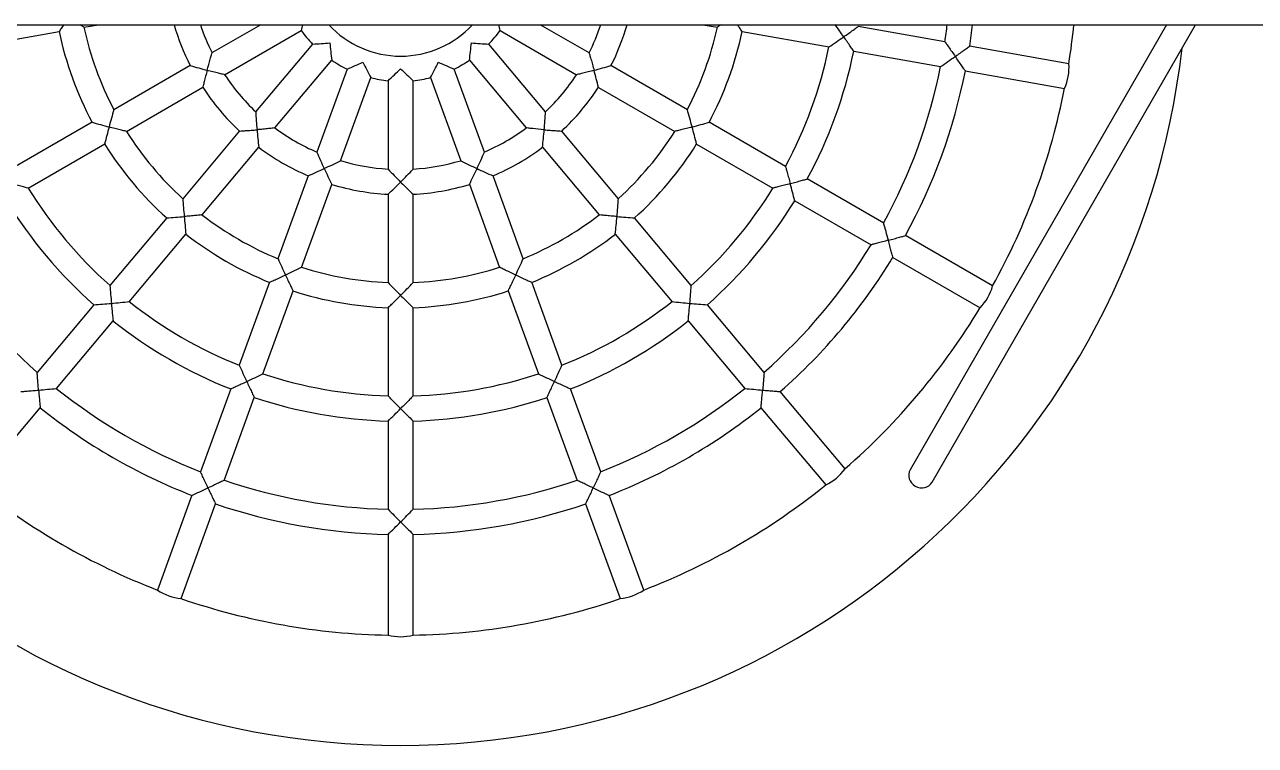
# Model space of a CAD drawing. Header units: millimetres. Extents: x 1089 to 46270, y 1624 to 35257.
# Drawn here: x 1107.225 to 1108.007, y 1635.472 to 1635.93 of the extents above; entities that cross this region are included whole.
import ezdxf

# ---------------------------------------------------------------- set-up
doc = ezdxf.new("R2010")
doc.units = ezdxf.units.MM

# ---------------------------------------------------------------- blocks, each defined once
blk = doc.blocks.new('A$C069B4CC9')
at = {"ltscale": 25.4}
for p, q in [((1.06528, 0.94416), (1.06528, 2.85084)), ((1.35608, 2.23529), (1.06528, 2.40287)), ((1.06528, 2.38441), (1.34809, 2.22142)), ((1.09006, 2.32229), (1.07893, 2.25919)), ((1.09469, 2.25641), (1.10581, 2.31951)), ((1.23131, 2.27383), (1.1993, 2.21838)), ((1.21313, 2.21034), (1.24517, 2.26583)), ((1.07617, 2.24354), (1.06642, 2.18826)), ((1.08218, 2.18549), (1.09193, 2.24077)), ((1.19133, 2.20458), (1.16327, 2.15597)), ((1.17714, 2.14801), (1.20519, 2.19658)), ((1.34748, 2.17998), (1.29842, 2.13882)), ((1.06968, 2.11459), (1.07942, 2.16984)), ((1.30868, 2.12654), (1.35776, 2.16773)), ((1.15532, 2.14221), (1.12725, 2.09358)), ((1.14112, 2.08561), (1.16918, 2.13421)), ((1.28623, 2.12859), (1.24322, 2.0925)), ((1.2535, 2.08024), (1.29651, 2.11633)), ((1.06528, 2.08963), (1.06691, 2.09889)), ((1.23105, 2.08229), (1.18804, 2.0462)), ((1.1193, 2.07982), (1.09121, 2.03117)), ((1.1051, 2.02322), (1.13316, 2.07182)), ((1.19833, 2.03394), (1.24134, 2.07003)), ((1.42454, 2.05206), (1.36436, 2.03016)), ((1.17587, 2.03598), (1.13286, 1.99989)), ((1.3698, 2.01511), (1.43001, 2.03703)), ((1.14312, 1.98762), (1.18615, 2.02373)), ((1.3494, 2.02472), (1.29665, 2.00552)), ((1.08326, 2.01739), (1.06528, 1.98625)), ((1.069, 1.9607), (1.09712, 2.00939)), ((1.30212, 1.99048), (1.35488, 2.00968)), ((1.28172, 2.00008), (1.22899, 1.98089)), ((1.12065, 1.98965), (1.07757, 1.9535)), ((1.23443, 1.96584), (1.2872, 1.98505)), ((1.08786, 1.94125), (1.13093, 1.97739)), ((1.21403, 1.97544), (1.16129, 1.95625)), ((1.16671, 1.94119), (1.2195, 1.96041)), ((1.14629, 1.95079), (1.09345, 1.93156)), ((1.09892, 1.91652), (1.15176, 1.93575)), ((1.1571, 1.9055), (1.10087, 1.9055)), ((1.22918, 1.9055), (1.17302, 1.9055)), ((1.30122, 1.9055), (1.24509, 1.9055)), ((1.37325, 1.9055), (1.31715, 1.9055)), ((1.4532, 1.9055), (1.38914, 1.9055)), ((1.10087, 1.8895), (1.1571, 1.8895)), ((1.173, 1.8895), (1.22918, 1.8895)), ((1.24507, 1.8895), (1.30122, 1.8895)), ((1.31711, 1.8895), (1.37325, 1.8895)), ((1.38913, 1.8895), (1.4532, 1.8895)), ((1.15176, 1.85925), (1.09892, 1.87848)), ((1.09345, 1.86345), (1.14629, 1.84422)), ((1.13092, 1.81763), (1.08786, 1.85376)), ((1.2195, 1.8346), (1.16675, 1.8538)), ((1.07757, 1.8415), (1.12065, 1.80536)), ((1.16124, 1.83878), (1.21403, 1.81956)), ((1.09711, 1.78563), (1.069, 1.83431)), ((1.2872, 1.80996), (1.23443, 1.82916)), ((1.06528, 1.80876), (1.08326, 1.77761)), ((1.18616, 1.77128), (1.14312, 1.80739)), ((1.22896, 1.81413), (1.28172, 1.79492)), ((1.35488, 1.78532), (1.30213, 1.80452)), ((1.13283, 1.79513), (1.17587, 1.75902)), ((1.29665, 1.78949), (1.3494, 1.77029)), ((1.43001, 1.75798), (1.36983, 1.77988)), ((1.13316, 1.72318), (1.10507, 1.77184)), ((1.09121, 1.76384), (1.1193, 1.71518)), ((1.24134, 1.72497), (1.19833, 1.76106)), ((1.36433, 1.76486), (1.42454, 1.74294)), ((1.18804, 1.74881), (1.23105, 1.71271)), ((1.29651, 1.67868), (1.25351, 1.71476)), ((1.16917, 1.66081), (1.1411, 1.70942)), ((1.06691, 1.69612), (1.06528, 1.70538)), ((1.12725, 1.70142), (1.15532, 1.6528)), ((1.24322, 1.7025), (1.28623, 1.66642)), ((1.07942, 1.62517), (1.06968, 1.68041)), ((1.35776, 1.62728), (1.30868, 1.66846))]:
    blk.add_line(p, q, dxfattribs=at)
for centre, radius, start, end in [((1.02328, 1.8975), 0.5, 276.54391, 83.45734), ((1.02328, 1.8975), 0.43, 81.05991, 84.39473), ((1.09247, 2.28991), 0.03246, 65.7339, 94.26623), ((1.02328, 1.8975), 0.43, 61.06551, 78.95113), ((1.22252, 2.2426), 0.03245, 45.7265, 74.27171), ((1.02328, 1.8975), 0.366, 81.24348, 83.41056), ((1.02328, 1.8975), 0.43, 41.06507, 58.95035), ((1.02328, 1.8975), 0.366, 61.24773, 78.75925), ((0.26953, 1.67872), 0.99607, 34.34719, 35.00168), ((1.02328, 1.8975), 0.35, 81.30309, 83.1079), ((1.02328, 1.8975), 0.35, 61.29829, 78.70188), ((1.46005, 1.2454), 0.99607, 104.99832, 105.65284), ((1.02328, 1.8975), 0.366, 41.24524, 58.7591), ((1.02328, 1.8975), 0.35, 41.2969, 58.70305), ((1.02328, 1.8975), 0.294, 61.54998, 78.4486), ((1.52742, 1.53003), 0.79241, 124.99735, 125.68026), ((0.42386, 1.72462), 0.79241, 34.17869, 35.00265), ((1.32852, 2.15363), 0.03247, 25.73537, 54.26495), ((1.02328, 1.8975), 0.278, 61.63281, 78.36229), ((1.02328, 1.8975), 0.43, 21.06203, 38.95062), ((1.38001, 1.34737), 0.82595, 104.2179, 104.99725), ((1.02328, 1.8975), 0.294, 41.5483, 58.4465), ((1.02328, 1.8975), 0.278, 41.6361, 58.36767), ((0.30524, 2.2144), 0.99607, 354.34716, 355.00168), ((1.02328, 1.8975), 0.366, 21.24367, 38.75756), ((1.02328, 1.8975), 0.222, 62.04875, 77.93152), ((1.02328, 1.8975), 0.35, 21.29747, 38.7026), ((1.02328, 1.8975), 0.206, 62.21444, 77.7971), ((0.52979, 1.92188), 0.62169, 15.00435, 16.0377), ((0.42015, 2.15324), 0.82535, 355.00246, 355.78254), ((1.28261, 1.51413), 0.58875, 104.99521, 106.10701), ((1.29129, 1.48173), 0.62229, 103.96289, 104.99515), ((1.02328, 1.8975), 0.222, 42.05008, 57.95001), ((1.17327, 1.29195), 0.79241, 84.99735, 85.82131), ((0.45297, 2.15037), 0.79241, 354.17871, 355.00265), ((1.02328, 1.8975), 0.294, 21.54419, 38.45693), ((1.02328, 1.8975), 0.206, 42.20204, 57.78322), ((1.02328, 1.8975), 0.278, 21.64224, 38.35792), ((1.39772, 2.03379), 0.03245, 5.72822, 34.27034), ((0.56789, 2.0892), 0.62169, 355.00435, 356.03765), ((1.02328, 1.8975), 0.15, 63.03955, 73.7398), ((1.13585, 1.44856), 0.58875, 84.99521, 86.10698), ((1.13298, 1.41574), 0.62169, 83.96231, 84.99565), ((1.02328, 1.8975), 0.43, 1.05241, 18.94702), ((0.69053, 1.91222), 0.41801, 15.00966, 16.5399), ((1.02328, 1.8975), 0.222, 22.0542, 37.94562), ((0.42708, 2.4548), 1.029, 335.00158, 335.62804), ((1.02328, 1.8975), 0.134, 63.41303, 71.73377), ((1.20255, 1.6161), 0.41862, 103.4616, 104.98923), ((1.02328, 1.8975), 0.15, 43.04934, 56.95388), ((1.02328, 1.8975), 0.206, 22.21733, 37.79775), ((1.02328, 1.8975), 0.366, 1.24185, 18.75698), ((1.02328, 1.8975), 0.134, 43.41007, 56.59581), ((1.02328, 1.8975), 0.35, 1.29869, 18.69801), ((0.95711, 1.27717), 0.79241, 64.99735, 65.82131), ((0.57385, 2.33017), 0.79241, 334.17869, 335.00265), ((1.09846, 1.60577), 0.38448, 84.98756, 86.69897), ((1.09555, 1.57236), 0.41801, 83.46015, 84.99034), ((1.02328, 1.8975), 0.15, 23.04417, 36.95885), ((1.02328, 1.8975), 0.294, 1.55231, 18.45256), ((1.02328, 1.8975), 0.278, 1.63291, 18.36212), ((1.02328, 1.8975), 0.134, 23.40004, 36.58768), ((0.97551, 1.43713), 0.58875, 64.99521, 66.10701), ((1.02328, 1.8975), 0.222, 2.05232, 17.95593), ((1.1136, 1.75111), 0.21428, 102.01414, 103.02539), ((1.02328, 1.8975), 0.078, 45.84223, 54.14066), ((0.77728, 2.12291), 0.41862, 335.01077, 336.5384), ((1.02328, 1.8975), 0.206, 2.20444, 17.78677), ((0.86342, 1.96104), 0.21428, 355.03718, 357.98586), ((0.99415, 1.59765), 0.38448, 64.98756, 66.69885), ((1.02328, 1.8975), 0.062, 312.64231, 47.35769), ((1.05809, 1.72904), 0.21428, 82.01414, 84.96282), ((1.02328, 1.8975), 0.078, 25.83104, 34.15355), ((0.80822, 2.10848), 0.38448, 333.30103, 335.01244), ((0.97999, 1.56725), 0.41801, 63.4601, 64.99034), ((1.02328, 1.8975), 0.15, 3.02768, 16.96286), ((1.02328, 1.8975), 0.134, 3.38898, 16.58891), ((0.89479, 2.01188), 0.21428, 335.03718, 337.98586), ((0.99837, 1.7273), 0.21428, 62.01414, 64.96282), ((1.02328, 1.8975), 0.078, 5.8189, 14.16832), ((0.94166, 2.04893), 0.21428, 315.03718, 317.98579), ((0.89335, 1.62569), 0.38448, 44.98756, 46.69894), ((0.82094, 1.48123), 0.58875, 44.99521, 46.10699), ((0.72425, 2.48246), 0.8273, 315.00338, 315.78144), ((0.67693, 1.1932), 0.99607, 44.99832, 45.65284), ((0.65321, 2.62552), 1.02961, 315.00177, 315.62786), ((1.42174, 1.8975), 0.03247, 345.73504, 14.26496), ((0.94166, 1.74608), 0.21428, 42.01425, 44.96282), ((0.89335, 2.16931), 0.38448, 313.30107, 315.01244), ((0.86965, 1.60197), 0.41801, 43.46013, 44.99034), ((0.82094, 2.31377), 0.58875, 313.89302, 315.00479), ((0.72564, 1.31392), 0.82535, 44.21748, 44.99754), ((0.67693, 2.60181), 0.99607, 314.34717, 315.00168), ((0.65364, 1.16991), 1.02901, 44.37189, 44.99842), ((1.02328, 1.8975), 0.078, 345.8214, 354.17926), ((1.02328, 1.8975), 0.134, 343.38949, 356.61632), ((1.02328, 1.8975), 0.15, 343.05082, 356.97408), ((1.02328, 1.8975), 0.206, 342.21709, 357.7979), ((1.02328, 1.8975), 0.222, 342.04749, 357.94645), ((1.02328, 1.8975), 0.278, 341.6369, 358.36753), ((1.02328, 1.8975), 0.294, 341.55053, 358.45038), ((1.02328, 1.8975), 0.35, 341.29715, 358.70294), ((1.02328, 1.8975), 0.366, 341.24465, 358.75558), ((1.02328, 1.8975), 0.43, 341.05083, 358.94648), ((0.99837, 2.06771), 0.21428, 295.03718, 297.98586), ((0.89479, 1.78313), 0.21428, 22.01414, 24.96282), ((1.02328, 1.8975), 0.078, 325.8329, 334.1807), ((0.80822, 1.68652), 0.38448, 24.98756, 26.69897), ((1.05809, 2.06596), 0.21428, 275.03718, 277.98586), ((0.86342, 1.83397), 0.21428, 2.01414, 4.96282), ((0.99415, 2.19736), 0.38448, 293.30112, 295.01244), ((0.97973, 2.2283), 0.41862, 295.01077, 296.53879), ((0.77784, 1.67234), 0.41801, 23.46018, 24.99034), ((1.02328, 1.8975), 0.078, 305.84773, 314.16702), ((1.02328, 1.8975), 0.134, 323.41928, 336.61064), ((1.02328, 1.8975), 0.15, 323.04199, 336.97241), ((1.1136, 2.0439), 0.21428, 256.98188, 257.98586), ((0.97551, 2.35788), 0.58875, 293.89307, 295.00479), ((1.02328, 1.8975), 0.206, 322.20179, 337.78615), ((1.09555, 2.22264), 0.41801, 275.00966, 276.53986), ((1.02328, 1.8975), 0.222, 322.05099, 337.9559), ((0.57385, 1.46483), 0.79241, 24.99735, 25.82131), ((1.02328, 1.8975), 0.134, 303.42105, 316.5997), ((1.09846, 2.18924), 0.38448, 273.30103, 275.01244), ((0.95711, 2.51784), 0.79241, 294.17869, 295.00265), ((1.02328, 1.8975), 0.15, 303.03467, 316.96215), ((1.02328, 1.8975), 0.278, 321.64104, 338.35774), ((1.02328, 1.8975), 0.294, 321.54447, 338.45489), ((1.02328, 1.8975), 0.134, 288.26623, 296.58976), ((0.69053, 1.88278), 0.41801, 343.46012, 344.99034), ((1.02328, 1.8975), 0.35, 321.29865, 338.69902), ((0.42708, 1.34021), 1.02901, 24.3719, 24.99842), ((1.02328, 1.8975), 0.15, 286.2602, 296.95851), ((1.13298, 2.37926), 0.62169, 275.00435, 276.03765), ((1.02328, 1.8975), 0.366, 321.24337, 338.75511), ((1.02328, 1.8975), 0.206, 302.216, 317.79468), ((1.13585, 2.34645), 0.58875, 273.89299, 275.00479), ((0.56789, 1.70581), 0.62169, 3.96233, 4.99565), ((1.3977, 1.76122), 0.03247, 325.73936, 354.26086), ((1.02328, 1.8975), 0.222, 302.04642, 317.94663), ((1.02328, 1.8975), 0.43, 321.05434, 338.93539), ((0.45297, 1.64464), 0.79241, 4.99735, 5.82131), ((1.02328, 1.8975), 0.206, 282.2071, 297.79086), ((1.28261, 2.28087), 0.58875, 253.89307, 255.00479), ((1.17327, 2.50306), 0.79241, 274.17869, 275.00265), ((0.42015, 1.64177), 0.82535, 4.21746, 4.99754), ((0.52979, 1.87312), 0.62169, 343.96232, 344.99565), ((1.29114, 2.31269), 0.62169, 255.00435, 256.0377), ((1.02328, 1.8975), 0.278, 301.63635, 318.36293), ((1.02328, 1.8975), 0.222, 282.06415, 297.95579), ((1.02328, 1.8975), 0.294, 301.54554, 318.45504), ((0.30524, 1.5806), 0.99607, 4.99832, 5.6528), ((1.02328, 1.8975), 0.35, 301.30078, 318.69645)]:
    blk.add_arc(centre, radius, start, end, dxfattribs=at)
blk.add_ellipse((1.35208, 2.22836), major_axis=(0.00399, 0.00693), ratio=0.92923, start_param=3.141593, end_param=6.283185, dxfattribs=at)
for points, knots in [([(1.08544, 2.25006), (1.08472, 2.25109), (1.08399, 2.25213), (1.08258, 2.25413), (1.08189, 2.25511), (1.08063, 2.25688), (1.08006, 2.25768), (1.0792, 2.25888), (1.07894, 2.25924), (1.07894, 2.25925), (1.07894, 2.25925), (1.07894, 2.25925)], [0, 0, 0, 0, 0.125, 0.125, 0.25, 0.25, 0.375, 0.375, 0.5, 0.5, 0.5005711, 0.5005711, 0.5005711, 0.5005711]), ([(1.0947, 2.25647), (1.0947, 2.25647), (1.0947, 2.25647), (1.0947, 2.25647), (1.09433, 2.25622), (1.09313, 2.2554), (1.09233, 2.25484), (1.09053, 2.2536), (1.08955, 2.25293), (1.08753, 2.25152), (1.08647, 2.25078), (1.08544, 2.25006)], [0.4995163, 0.4995163, 0.4995163, 0.4995163, 0.5, 0.5, 0.625, 0.625, 0.75, 0.75, 0.875, 0.875, 1, 1, 1, 1]), ([(1.07616, 2.24348), (1.07617, 2.24349), (1.07654, 2.24376), (1.07774, 2.24462), (1.07855, 2.2452), (1.08036, 2.24648), (1.08132, 2.24716), (1.08335, 2.24859), (1.08441, 2.24934), (1.08544, 2.25006)], [0.5018168, 0.5018168, 0.5018168, 0.5018168, 0.625, 0.625, 0.75, 0.75, 0.875, 0.875, 1, 1, 1, 1]), ([(1.20228, 2.20754), (1.20195, 2.20875), (1.20162, 2.21), (1.20097, 2.21238), (1.20066, 2.21352), (1.20008, 2.21561), (1.19982, 2.21656), (1.19943, 2.21796), (1.19931, 2.21838), (1.19931, 2.21839)], [0, 0, 0, 0, 0.125, 0.125, 0.25, 0.25, 0.375, 0.375, 0.4975159, 0.4975159, 0.4975159, 0.4975159]), ([(1.21316, 2.21039), (1.21315, 2.21039), (1.21272, 2.21028), (1.2113, 2.20991), (1.21035, 2.20967), (1.20825, 2.20912), (1.20708, 2.20882), (1.20472, 2.20819), (1.20349, 2.20786), (1.20228, 2.20754)], [0.5006634, 0.5006634, 0.5006634, 0.5006634, 0.625, 0.625, 0.75, 0.75, 0.875, 0.875, 1, 1, 1, 1]), ([(1.20228, 2.20754), (1.20261, 2.20632), (1.20293, 2.20508), (1.20356, 2.2027), (1.20387, 2.20153), (1.20442, 2.19941), (1.20467, 2.19844), (1.20504, 2.19699), (1.20516, 2.19654), (1.20516, 2.19653), (1.20516, 2.19653), (1.20516, 2.19653)], [0, 0, 0, 0, 0.125, 0.125, 0.25, 0.25, 0.375, 0.375, 0.5, 0.5, 0.5007422, 0.5007422, 0.5007422, 0.5007422]), ([(1.07294, 2.17916), (1.07222, 2.18019), (1.07149, 2.18122), (1.07008, 2.18322), (1.06938, 2.1842), (1.06813, 2.18596), (1.06755, 2.18676), (1.0667, 2.18794), (1.06644, 2.1883), (1.06643, 2.18832)], [0, 0, 0, 0, 0.125, 0.125, 0.25, 0.25, 0.375, 0.375, 0.497954, 0.497954, 0.497954, 0.497954]), ([(1.08219, 2.18554), (1.08218, 2.18554), (1.08181, 2.18528), (1.08061, 2.18447), (1.0798, 2.18391), (1.07802, 2.18268), (1.07703, 2.182), (1.07502, 2.18061), (1.07397, 2.17988), (1.07294, 2.17916)], [0.5008842, 0.5008842, 0.5008842, 0.5008842, 0.625, 0.625, 0.75, 0.75, 0.875, 0.875, 1, 1, 1, 1]), ([(1.16628, 2.14519), (1.16595, 2.1464), (1.16562, 2.14762), (1.16498, 2.14998), (1.16466, 2.15114), (1.16408, 2.15323), (1.16381, 2.15418), (1.16342, 2.15558), (1.1633, 2.15601), (1.1633, 2.15602)], [0, 0, 0, 0, 0.125, 0.125, 0.25, 0.25, 0.375, 0.375, 0.4986268, 0.4986268, 0.4986268, 0.4986268]), ([(1.15529, 2.14216), (1.15529, 2.14216), (1.15574, 2.14229), (1.15717, 2.14269), (1.15813, 2.14296), (1.16027, 2.14355), (1.16141, 2.14387), (1.1638, 2.14452), (1.16505, 2.14486), (1.16628, 2.14519)], [0.5007419, 0.5007419, 0.5007419, 0.5007419, 0.625, 0.625, 0.75, 0.75, 0.875, 0.875, 1, 1, 1, 1]), ([(1.16628, 2.14519), (1.16661, 2.14396), (1.16694, 2.14271), (1.16757, 2.14031), (1.16787, 2.13916), (1.16842, 2.13702), (1.16867, 2.13605), (1.16903, 2.13461), (1.16915, 2.13416), (1.16915, 2.13416)], [0, 0, 0, 0, 0.125, 0.125, 0.25, 0.25, 0.375, 0.375, 0.4992581, 0.4992581, 0.4992581, 0.4992581]), ([(1.29752, 2.12762), (1.29763, 2.12887), (1.29774, 2.13016), (1.29795, 2.13262), (1.29804, 2.1338), (1.29822, 2.13596), (1.29829, 2.13694), (1.29841, 2.13838), (1.29844, 2.13881), (1.29844, 2.13883)], [0, 0, 0, 0, 0.125, 0.125, 0.25, 0.25, 0.375, 0.375, 0.4965553, 0.4965553, 0.4965553, 0.4965553]), ([(1.28618, 2.12855), (1.28618, 2.12855), (1.28664, 2.12851), (1.28812, 2.1284), (1.28911, 2.12832), (1.29132, 2.12814), (1.2925, 2.12805), (1.29497, 2.12784), (1.29626, 2.12773), (1.29752, 2.12762)], [0.5007422, 0.5007422, 0.5007422, 0.5007422, 0.625, 0.625, 0.75, 0.75, 0.875, 0.875, 1, 1, 1, 1]), ([(1.30873, 2.12658), (1.30873, 2.12658), (1.30873, 2.12658), (1.30872, 2.12658), (1.30828, 2.12662), (1.30681, 2.12677), (1.30583, 2.12686), (1.30367, 2.12706), (1.30247, 2.12718), (1.30004, 2.1274), (1.29877, 2.12751), (1.29752, 2.12762)], [0.4998531, 0.4998531, 0.4998531, 0.4998531, 0.5, 0.5, 0.625, 0.625, 0.75, 0.75, 0.875, 0.875, 1, 1, 1, 1]), ([(1.06968, 2.1146), (1.06968, 2.1146), (1.06968, 2.1146), (1.06968, 2.1146), (1.06932, 2.11435), (1.06811, 2.11354), (1.0673, 2.11299), (1.06606, 2.11214), (1.0657, 2.11189), (1.06533, 2.11164)], [0.495647, 0.495647, 0.495647, 0.495647, 0.5, 0.5, 0.625, 0.625, 0.75, 0.75, 0.7984718, 0.7984718, 0.7984718, 0.7984718]), ([(1.06532, 2.10117), (1.06566, 2.10067), (1.06597, 2.10022), (1.06663, 2.09923), (1.06689, 2.09884), (1.0669, 2.09883)], [0.2994048, 0.2994048, 0.2994048, 0.2994048, 0.375, 0.375, 0.4971487, 0.4971487, 0.4971487, 0.4971487]), ([(1.13028, 2.08283), (1.13061, 2.08161), (1.13094, 2.08035), (1.13157, 2.07795), (1.13186, 2.0768), (1.13241, 2.07465), (1.13265, 2.07368), (1.13301, 2.07224), (1.13312, 2.07179), (1.13313, 2.07177)], [0, 0, 0, 0, 0.125, 0.125, 0.25, 0.25, 0.375, 0.375, 0.4967419, 0.4967419, 0.4967419, 0.4967419]), ([(1.25355, 2.08028), (1.25355, 2.08028), (1.25311, 2.08033), (1.25167, 2.08047), (1.25069, 2.08057), (1.24853, 2.08078), (1.24734, 2.08089), (1.24551, 2.08106), (1.24489, 2.08112), (1.24364, 2.08123), (1.24299, 2.08129), (1.24237, 2.08134)], [0.5017844, 0.5017844, 0.5017844, 0.5017844, 0.625, 0.625, 0.75, 0.75, 0.875, 0.875, 0.9375, 0.9375, 1, 1, 1, 1]), ([(1.18721, 2.03506), (1.1871, 2.0338), (1.18698, 2.0325), (1.18675, 2.03003), (1.18664, 2.02885), (1.18642, 2.02664), (1.18631, 2.02564), (1.18616, 2.02416), (1.18611, 2.0237), (1.18611, 2.02369)], [0, 0, 0, 0, 0.125, 0.125, 0.25, 0.25, 0.375, 0.375, 0.4980129, 0.4980129, 0.4980129, 0.4980129]), ([(1.08323, 2.01734), (1.08323, 2.01734), (1.08369, 2.01748), (1.08514, 2.01791), (1.08611, 2.0182), (1.08824, 2.01881), (1.0894, 2.01914), (1.09179, 2.0198), (1.09305, 2.02015), (1.09428, 2.02048)], [0.5005221, 0.5005221, 0.5005221, 0.5005221, 0.625, 0.625, 0.75, 0.75, 0.875, 0.875, 1, 1, 1, 1]), ([(1.09428, 2.02048), (1.09461, 2.01925), (1.09494, 2.01798), (1.09556, 2.01558), (1.09585, 2.01442), (1.09639, 2.01226), (1.09662, 2.01128), (1.09697, 2.00983), (1.09708, 2.00937), (1.09709, 2.00934)], [0, 0, 0, 0, 0.125, 0.125, 0.25, 0.25, 0.375, 0.375, 0.496567, 0.496567, 0.496567, 0.496567]), ([(1.34935, 2.0247), (1.34935, 2.0247), (1.34935, 2.0247), (1.34935, 2.02469), (1.34978, 2.0245), (1.35114, 2.02388), (1.35206, 2.02347), (1.35405, 2.02255), (1.35515, 2.02205), (1.35738, 2.02102), (1.35854, 2.02048), (1.35969, 2.01995)], [0.4970361, 0.4970361, 0.4970361, 0.4970361, 0.5, 0.5, 0.625, 0.625, 0.75, 0.75, 0.875, 0.875, 1, 1, 1, 1]), ([(1.35969, 2.01995), (1.35915, 2.0188), (1.35861, 2.01764), (1.35756, 2.01542), (1.35704, 2.01432), (1.3561, 2.01234), (1.35567, 2.01144), (1.35502, 2.01008), (1.35482, 2.00966), (1.35482, 2.00966), (1.35482, 2.00966), (1.35482, 2.00966)], [0, 0, 0, 0, 0.125, 0.125, 0.25, 0.25, 0.375, 0.375, 0.5, 0.5, 0.5007422, 0.5007422, 0.5007422, 0.5007422]), ([(1.36986, 2.01513), (1.36986, 2.01513), (1.36946, 2.01533), (1.36815, 2.01595), (1.36726, 2.01638), (1.36529, 2.01731), (1.36422, 2.01782), (1.362, 2.01887), (1.36083, 2.01941), (1.35969, 2.01995)], [0.500418, 0.500418, 0.500418, 0.500418, 0.625, 0.625, 0.75, 0.75, 0.875, 0.875, 1, 1, 1, 1]), ([(1.29203, 1.99532), (1.29256, 1.99646), (1.29311, 1.99763), (1.29413, 1.99986), (1.29463, 2.00094), (1.29553, 2.00292), (1.29593, 2.00382), (1.29653, 2.00514), (1.29671, 2.00554), (1.29671, 2.00554)], [0, 0, 0, 0, 0.125, 0.125, 0.25, 0.25, 0.375, 0.375, 0.4997237, 0.4997237, 0.4997237, 0.4997237]), ([(1.13206, 1.98878), (1.13217, 1.99003), (1.13227, 1.99129), (1.13246, 1.99375), (1.13255, 1.99491), (1.1327, 1.99707), (1.13276, 1.99805), (1.13285, 1.99948), (1.13288, 1.99991), (1.13288, 1.99991), (1.13288, 1.99991), (1.13288, 1.99991)], [0, 0, 0, 0, 0.125, 0.125, 0.25, 0.25, 0.375, 0.375, 0.5, 0.5, 0.5040339, 0.5040339, 0.5040339, 0.5040339]), ([(1.30218, 1.9905), (1.30218, 1.9905), (1.30178, 1.99069), (1.30048, 1.99132), (1.2996, 1.99175), (1.29762, 1.99269), (1.29656, 1.99319), (1.29434, 1.99424), (1.29317, 1.99479), (1.29203, 1.99532)], [0.5004396, 0.5004396, 0.5004396, 0.5004396, 0.625, 0.625, 0.75, 0.75, 0.875, 0.875, 1, 1, 1, 1]), ([(1.13206, 1.98878), (1.13183, 1.98624), (1.13158, 1.98366), (1.13123, 1.98036), (1.13112, 1.97935), (1.13094, 1.97783), (1.13089, 1.97736), (1.13089, 1.97735), (1.13089, 1.97735), (1.13089, 1.97735)], [0, 0, 0, 0, 0.25, 0.25, 0.375, 0.375, 0.5, 0.5, 0.5005221, 0.5005221, 0.5005221, 0.5005221]), ([(1.22437, 1.97069), (1.22543, 1.97297), (1.22651, 1.97531), (1.22784, 1.97827), (1.22824, 1.97916), (1.22884, 1.98049), (1.22901, 1.98089), (1.22902, 1.9809)], [0, 0, 0, 0, 0.25, 0.25, 0.375, 0.375, 0.4990795, 0.4990795, 0.4990795, 0.4990795]), ([(1.22437, 1.97069), (1.22384, 1.96955), (1.22329, 1.96839), (1.22223, 1.96616), (1.22171, 1.96506), (1.22076, 1.96308), (1.22032, 1.96218), (1.21965, 1.96082), (1.21945, 1.96039), (1.21944, 1.96039), (1.21944, 1.96039), (1.21944, 1.96039)], [0, 0, 0, 0, 0.125, 0.125, 0.25, 0.25, 0.375, 0.375, 0.5, 0.5, 0.5007413, 0.5007413, 0.5007413, 0.5007413]), ([(1.23449, 1.96586), (1.23449, 1.96586), (1.23449, 1.96586), (1.23449, 1.96586), (1.2341, 1.96606), (1.2328, 1.96669), (1.23192, 1.96711), (1.22996, 1.96806), (1.22889, 1.96856), (1.22668, 1.96962), (1.22551, 1.97016), (1.22437, 1.97069)], [0.4985962, 0.4985962, 0.4985962, 0.4985962, 0.5, 0.5, 0.625, 0.625, 0.75, 0.75, 0.875, 0.875, 1, 1, 1, 1]), ([(1.16528, 1.8975), (1.16616, 1.89839), (1.16706, 1.8993), (1.16878, 1.90105), (1.1696, 1.90189), (1.17111, 1.90345), (1.17178, 1.90415), (1.17277, 1.90519), (1.17307, 1.9055), (1.17306, 1.9055), (1.17306, 1.9055), (1.17306, 1.9055)], [0, 0, 0, 0, 0.125, 0.125, 0.25, 0.25, 0.375, 0.375, 0.5, 0.5, 0.5025258, 0.5025258, 0.5025258, 0.5025258]), ([(1.23728, 1.8975), (1.23817, 1.89839), (1.23907, 1.8993), (1.2408, 1.90105), (1.24162, 1.90189), (1.24314, 1.90345), (1.24382, 1.90415), (1.24483, 1.90519), (1.24514, 1.9055), (1.24513, 1.9055), (1.24513, 1.9055), (1.24513, 1.9055)], [0, 0, 0, 0, 0.125, 0.125, 0.25, 0.25, 0.375, 0.375, 0.5, 0.5, 0.5035317, 0.5035317, 0.5035317, 0.5035317]), ([(1.30116, 1.9055), (1.30116, 1.9055), (1.30116, 1.9055), (1.30117, 1.9055), (1.3015, 1.90517), (1.30258, 1.90412), (1.3033, 1.90342), (1.30486, 1.90188), (1.30573, 1.90103), (1.30748, 1.8993), (1.30838, 1.8984), (1.30928, 1.8975)], [0.4983584, 0.4983584, 0.4983584, 0.4983584, 0.5, 0.5, 0.625, 0.625, 0.75, 0.75, 0.875, 0.875, 1, 1, 1, 1]), ([(1.24513, 1.8895), (1.24513, 1.8895), (1.24513, 1.8895), (1.24514, 1.8895), (1.24483, 1.88982), (1.24383, 1.89085), (1.24315, 1.89155), (1.24162, 1.89311), (1.2408, 1.89395), (1.23907, 1.8957), (1.23816, 1.89662), (1.23728, 1.8975)], [0.4986699, 0.4986699, 0.4986699, 0.4986699, 0.5, 0.5, 0.625, 0.625, 0.75, 0.75, 0.875, 0.875, 1, 1, 1, 1]), ([(1.30928, 1.8975), (1.30838, 1.89661), (1.30748, 1.89571), (1.30573, 1.89397), (1.30486, 1.89312), (1.3033, 1.89158), (1.30258, 1.89088), (1.3015, 1.88983), (1.30117, 1.88951), (1.30116, 1.8895), (1.30116, 1.8895), (1.30116, 1.8895)], [0, 0, 0, 0, 0.125, 0.125, 0.25, 0.25, 0.375, 0.375, 0.5, 0.5, 0.5019716, 0.5019716, 0.5019716, 0.5019716]), ([(1.21944, 1.83462), (1.21945, 1.83462), (1.21965, 1.8342), (1.22031, 1.83285), (1.22074, 1.83195), (1.22171, 1.82995), (1.22222, 1.82888), (1.22328, 1.82663), (1.22384, 1.82546), (1.22437, 1.82431)], [0.5007413, 0.5007413, 0.5007413, 0.5007413, 0.625, 0.625, 0.75, 0.75, 0.875, 0.875, 1, 1, 1, 1]), ([(1.22437, 1.82431), (1.22551, 1.82484), (1.22667, 1.82539), (1.22887, 1.82643), (1.22996, 1.82695), (1.2319, 1.82788), (1.23279, 1.82831), (1.23409, 1.82894), (1.23449, 1.82914), (1.23449, 1.82914)], [0, 0, 0, 0, 0.125, 0.125, 0.25, 0.25, 0.375, 0.375, 0.4997314, 0.4997314, 0.4997314, 0.4997314]), ([(1.22902, 1.81411), (1.22901, 1.81412), (1.22883, 1.81452), (1.22824, 1.81585), (1.22784, 1.81674), (1.22695, 1.81871), (1.22645, 1.81981), (1.22543, 1.82202), (1.2249, 1.82317), (1.22437, 1.82431)], [0.5012991, 0.5012991, 0.5012991, 0.5012991, 0.625, 0.625, 0.75, 0.75, 0.875, 0.875, 1, 1, 1, 1]), ([(1.13089, 1.81765), (1.13089, 1.81765), (1.13089, 1.81765), (1.13089, 1.81765), (1.13094, 1.81717), (1.13112, 1.81565), (1.13123, 1.81464), (1.13146, 1.81244), (1.13159, 1.81123), (1.13183, 1.80877), (1.13194, 1.8075), (1.13206, 1.80623)], [0.4978212, 0.4978212, 0.4978212, 0.4978212, 0.5, 0.5, 0.625, 0.625, 0.75, 0.75, 0.875, 0.875, 1, 1, 1, 1]), ([(1.13288, 1.79509), (1.13288, 1.79509), (1.13288, 1.79509), (1.13288, 1.79509), (1.13285, 1.79552), (1.13276, 1.79695), (1.1327, 1.79792), (1.13255, 1.80008), (1.13246, 1.80126), (1.13227, 1.8037), (1.13217, 1.80498), (1.13206, 1.80623)], [0.4981746, 0.4981746, 0.4981746, 0.4981746, 0.5, 0.5, 0.625, 0.625, 0.75, 0.75, 0.875, 0.875, 1, 1, 1, 1]), ([(1.29203, 1.79968), (1.29431, 1.80075), (1.29665, 1.80185), (1.29958, 1.80325), (1.30047, 1.80368), (1.30177, 1.80431), (1.30217, 1.8045), (1.30218, 1.8045)], [0, 0, 0, 0, 0.25, 0.25, 0.375, 0.375, 0.4988983, 0.4988983, 0.4988983, 0.4988983]), ([(1.29671, 1.78947), (1.29671, 1.78947), (1.29671, 1.78947), (1.29671, 1.78946), (1.29653, 1.78987), (1.29593, 1.79119), (1.29553, 1.79208), (1.29462, 1.79407), (1.29413, 1.79514), (1.2931, 1.79738), (1.29256, 1.79855), (1.29203, 1.79968)], [0.4980054, 0.4980054, 0.4980054, 0.4980054, 0.5, 0.5, 0.625, 0.625, 0.75, 0.75, 0.875, 0.875, 1, 1, 1, 1]), ([(1.09709, 1.78566), (1.09709, 1.78566), (1.09698, 1.7852), (1.09662, 1.78372), (1.09639, 1.78274), (1.09585, 1.78058), (1.09556, 1.77943), (1.09493, 1.777), (1.09461, 1.77576), (1.09428, 1.77453)], [0.5005643, 0.5005643, 0.5005643, 0.5005643, 0.625, 0.625, 0.75, 0.75, 0.875, 0.875, 1, 1, 1, 1]), ([(1.35482, 1.78534), (1.35482, 1.78534), (1.35482, 1.78534), (1.35482, 1.78534), (1.35502, 1.78492), (1.35567, 1.78357), (1.3561, 1.78266), (1.35704, 1.78068), (1.35756, 1.77959), (1.35861, 1.77736), (1.35915, 1.77621), (1.35969, 1.77506)], [0.4992578, 0.4992578, 0.4992578, 0.4992578, 0.5, 0.5, 0.625, 0.625, 0.75, 0.75, 0.875, 0.875, 1, 1, 1, 1]), ([(1.09428, 1.77453), (1.09182, 1.77519), (1.08931, 1.77588), (1.08613, 1.7768), (1.08516, 1.77709), (1.08369, 1.77752), (1.08323, 1.77766), (1.08323, 1.77766), (1.08323, 1.77766), (1.08323, 1.77766)], [0, 0, 0, 0, 0.25, 0.25, 0.375, 0.375, 0.5, 0.5, 0.5032254, 0.5032254, 0.5032254, 0.5032254]), ([(1.35969, 1.77506), (1.36197, 1.77612), (1.36433, 1.77723), (1.36726, 1.77863), (1.36814, 1.77905), (1.36944, 1.77967), (1.36983, 1.77986), (1.36986, 1.77987)], [0, 0, 0, 0, 0.25, 0.25, 0.375, 0.375, 0.4958487, 0.4958487, 0.4958487, 0.4958487]), ([(1.09428, 1.77453), (1.09549, 1.7742), (1.09673, 1.77388), (1.0991, 1.77326), (1.10024, 1.77298), (1.10235, 1.77245), (1.10329, 1.77222), (1.10468, 1.77188), (1.1051, 1.77178), (1.1051, 1.77178), (1.1051, 1.77178), (1.1051, 1.77178)], [0, 0, 0, 0, 0.125, 0.125, 0.25, 0.25, 0.375, 0.375, 0.5, 0.5, 0.5019863, 0.5019863, 0.5019863, 0.5019863]), ([(1.18611, 1.77132), (1.18611, 1.7713), (1.18616, 1.77084), (1.18631, 1.76936), (1.18642, 1.76837), (1.18664, 1.76616), (1.18675, 1.76498), (1.18698, 1.76251), (1.1871, 1.76121), (1.18721, 1.75995)], [0.5026511, 0.5026511, 0.5026511, 0.5026511, 0.625, 0.625, 0.75, 0.75, 0.875, 0.875, 1, 1, 1, 1]), ([(1.35969, 1.77506), (1.35854, 1.77452), (1.35738, 1.77399), (1.35515, 1.77296), (1.35405, 1.77245), (1.35206, 1.77154), (1.35114, 1.77112), (1.34978, 1.7705), (1.34935, 1.77031), (1.34935, 1.77031), (1.34935, 1.77031), (1.34935, 1.77031)], [0, 0, 0, 0, 0.125, 0.125, 0.25, 0.25, 0.375, 0.375, 0.5, 0.5, 0.5007422, 0.5007422, 0.5007422, 0.5007422]), ([(1.13313, 1.72324), (1.13313, 1.72324), (1.13313, 1.72324), (1.13313, 1.72324), (1.13302, 1.72278), (1.13265, 1.72132), (1.13241, 1.72034), (1.13186, 1.71822), (1.13156, 1.71704), (1.13109, 1.71525), (1.13093, 1.71464), (1.13061, 1.71342), (1.13044, 1.71279), (1.13028, 1.71217)], [0.4996006, 0.4996006, 0.4996006, 0.4996006, 0.5, 0.5, 0.625, 0.625, 0.75, 0.75, 0.875, 0.875, 0.9375, 0.9375, 1, 1, 1, 1]), ([(1.24237, 1.71367), (1.24362, 1.71377), (1.2449, 1.71389), (1.24735, 1.71412), (1.24852, 1.71423), (1.2507, 1.71444), (1.25167, 1.71453), (1.25311, 1.71468), (1.25356, 1.71472), (1.25355, 1.71472), (1.25355, 1.71472), (1.25355, 1.71472)], [0, 0, 0, 0, 0.125, 0.125, 0.25, 0.25, 0.375, 0.375, 0.5, 0.5, 0.500741, 0.500741, 0.500741, 0.500741]), ([(1.0669, 1.69617), (1.0669, 1.69617), (1.0669, 1.69617), (1.0669, 1.69617), (1.06664, 1.69578), (1.06595, 1.69476), (1.06563, 1.6943), (1.06528, 1.69378)], [0.4965384, 0.4965384, 0.4965384, 0.4965384, 0.5, 0.5, 0.625, 0.625, 0.7024138, 0.7024138, 0.7024138, 0.7024138]), ([(1.06533, 1.68337), (1.0657, 1.68311), (1.06606, 1.68287), (1.0673, 1.68202), (1.06811, 1.68147), (1.06932, 1.68065), (1.06968, 1.68041), (1.06968, 1.68041), (1.06968, 1.68041), (1.06968, 1.68041)], [0.2015282, 0.2015282, 0.2015282, 0.2015282, 0.25, 0.25, 0.375, 0.375, 0.5, 0.5, 0.5060516, 0.5060516, 0.5060516, 0.5060516]), ([(1.29752, 1.66738), (1.29626, 1.66727), (1.29499, 1.66717), (1.29254, 1.66696), (1.29133, 1.66686), (1.28915, 1.66669), (1.28815, 1.66661), (1.28665, 1.66649), (1.28619, 1.66646), (1.28618, 1.66646), (1.28618, 1.66646), (1.28618, 1.66646)], [0, 0, 0, 0, 0.125, 0.125, 0.25, 0.25, 0.375, 0.375, 0.5, 0.5, 0.5021498, 0.5021498, 0.5021498, 0.5021498]), ([(1.29752, 1.66738), (1.29877, 1.66749), (1.30006, 1.66761), (1.30251, 1.66783), (1.30369, 1.66794), (1.30586, 1.66815), (1.30684, 1.66824), (1.30829, 1.66838), (1.30873, 1.66843), (1.30873, 1.66843), (1.30873, 1.66843), (1.30872, 1.66843)], [0, 0, 0, 0, 0.125, 0.125, 0.25, 0.25, 0.375, 0.375, 0.5, 0.5, 0.5012666, 0.5012666, 0.5012666, 0.5012666]), ([(1.29844, 1.65617), (1.29844, 1.65618), (1.29841, 1.65663), (1.29829, 1.65809), (1.29822, 1.65907), (1.29804, 1.66123), (1.29794, 1.66243), (1.29774, 1.66487), (1.29763, 1.66613), (1.29752, 1.66738)], [0.5014623, 0.5014623, 0.5014623, 0.5014623, 0.625, 0.625, 0.75, 0.75, 0.875, 0.875, 1, 1, 1, 1]), ([(1.16915, 1.66085), (1.16915, 1.66085), (1.16915, 1.66085), (1.16915, 1.66085), (1.16904, 1.6604), (1.16867, 1.65895), (1.16842, 1.65798), (1.1676, 1.65481), (1.16693, 1.65227), (1.16628, 1.64982)], [0.4989001, 0.4989001, 0.4989001, 0.4989001, 0.5, 0.5, 0.625, 0.625, 0.75, 0.75, 1, 1, 1, 1])]:
    blk.add_open_spline(points, degree=3, knots=knots, dxfattribs=at)
blk = doc.blocks.new('A$C56CA7DA8')
at = {"rotation": 270}
blk.add_blockref('A$C069B4CC9', (0, 2.04654), dxfattribs=at)

msp = doc.modelspace()

# ---------------------------------------------------------------- block references
msp.add_blockref('A$C56CA7DA8', (1105.56624, 1634.94892))

doc.saveas('drawing.dxf')
